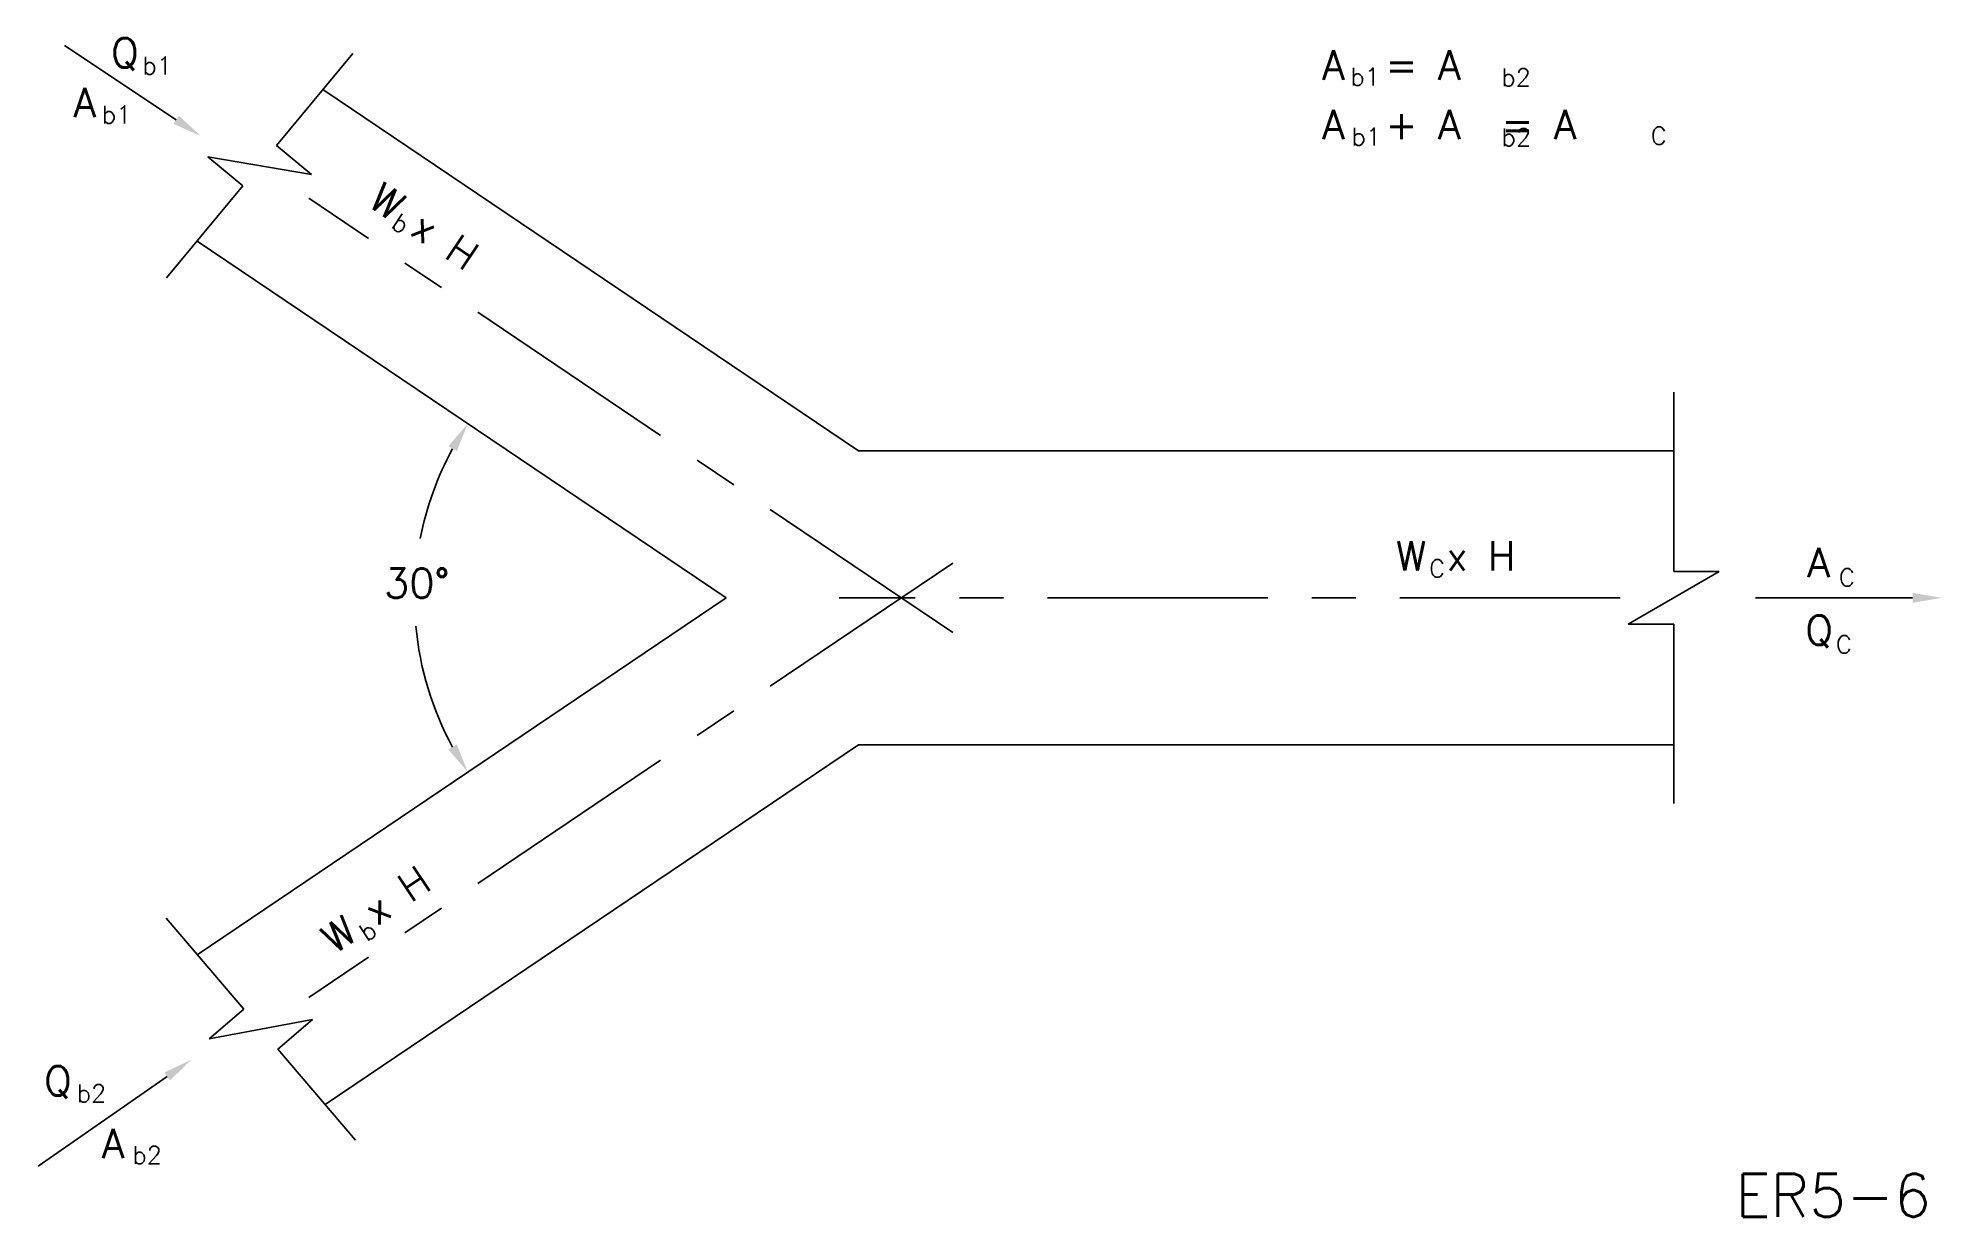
# Model space of a CAD drawing. Extents: x 1 to 10.72, y 1.22 to 7.24.
import ezdxf

# ---------------------------------------------------------------- set-up
doc = ezdxf.new("R2010")
doc.units = 0
doc.header["$LTSCALE"] = 0.9
doc.header["$MEASUREMENT"] = 0
doc.linetypes.add('CENTER', pattern=[2, 1.25, -0.25, 0.25, -0.25])
doc.layers.get('0').update_dxf_attribs({"linetype": 'CONTINUOUS'})
doc.layers.add('CENTER', color=7, linetype='CENTER')
doc.layers.add('NUMBER', color=7, linetype='CONTINUOUS')
doc.styles.add('ROMANS', font='romans')

msp = doc.modelspace()

# ---------------------------------------------------------------- linework, layer by layer
for p, q in [((1.7048, 6.8234), (1.1341, 7.2024)), ((2.2168, 6.6923), (2.6069, 7.162)), ((5.1897, 5.1325), (2.4538, 6.9776)), ((1.8666, 6.6344), (2.0454, 6.4859)), ((1.8666, 6.6344), (2.3956, 6.5438)), ((2.3956, 6.5438), (2.2168, 6.6923)), ((1.6553, 6.0162), (2.0454, 6.4859)), ((4.5133, 4.3825), (1.8116, 6.2045)), ((9.352, 4.5167), (9.352, 5.4325)), ((5.1897, 5.1325), (9.352, 5.1325)), ((9.1196, 4.2483), (9.5843, 4.5167)), ((9.5843, 4.5167), (9.352, 4.5167)), ((4.5133, 4.3825), (1.8116, 2.5605)), ((10.5718, 4.3825), (9.7704, 4.3825)), ((9.1196, 4.2483), (9.352, 4.2483)), ((9.352, 3.3325), (9.352, 4.2483)), ((5.1897, 3.6325), (2.4653, 1.7952)), ((5.1897, 3.6325), (9.352, 3.6325)), ((1.6527, 2.7466), (2.0492, 2.2824)), ((1.8725, 2.1314), (2.0492, 2.2824)), ((1.8725, 2.1314), (2.4002, 2.2292)), ((2.4002, 2.2292), (2.2235, 2.0783)), ((2.2235, 2.0783), (2.62, 1.614)), ((1.659, 1.939), (0.9991, 1.4804))]:
    msp.add_line(p, q)
for start, end in [(151.4074, 168.99433), (185.20919, 208.5926)]:
    msp.add_arc((4.5133, 4.3825), 1.5914, start, end)
for points in [[(1.7187, 6.8442), (1.691, 6.8025), (1.8298, 6.7404)], [(3.1373, 5.1311), (3.0946, 5.1571), (3.1939, 5.2723)], [(10.5718, 4.4075), (10.5718, 4.3575), (10.7218, 4.3825)], [(3.1373, 3.6339), (3.0946, 3.6079), (3.1939, 3.4927)], [(1.6447, 1.9595), (1.6732, 1.9185), (1.7821, 2.0246)]]:
    msp.add_solid(points)
at = {"layer": 'CENTER'}
for p, q in [((5.6707, 4.205), (2.3823, 6.4227)), ((5.6707, 4.56), (2.3823, 2.3423)), ((9.0789, 4.3825), (5.0901, 4.3825))]:
    msp.add_line(p, q, dxfattribs=at)

# ---------------------------------------------------------------- texts
at = {"style": 'ROMANS'}
for s, height, p in [('Q', 0.15, (1.3717, 7.0906)), ('b1', 0.09, (1.5326, 7.0553)), ('A  = A', 0.15, (7.5572, 7.0281)), ('b1', 0.09, (7.7008, 6.998)), ('b2', 0.09, (8.4717, 6.9949)), ('A', 0.15, (1.1805, 6.837)), ('b1', 0.09, (1.3252, 6.8051)), ('A  + A  = A', 0.15, (7.5572, 6.7238)), ('b1', 0.09, (7.7071, 6.6923)), ('b2', 0.09, (8.4733, 6.6892)), ('C', 0.09, (9.2351, 6.6969)), ('W x H', 0.15, (7.934, 4.5221)), ('C', 0.09, (8.1029, 4.4875)), ('A', 0.15, (10.0348, 4.4873)), ('30%%d', 0.15, (2.7662, 4.3825)), ('C', 0.09, (10.196, 4.4419)), ('Q', 0.15, (10.0238, 4.1429)), ('C', 0.09, (10.1807, 4.0999)), ('Q', 0.15, (1.0297, 1.8414)), ('b2', 0.09, (1.1963, 1.8074)), ('A', 0.15, (1.3252, 1.5215)), ('b2', 0.09, (1.4807, 1.4922))]:
    msp.add_text(s, height=height, dxfattribs=at).set_placement(p)
for s, height, rotation, p in [('W x H', 0.15, 326, (2.6763, 6.3876)), ('b', 0.09, 326, (2.7956, 6.2766)), ('W x H', 0.15, 34, (2.5132, 2.5595)), ('b', 0.09, 34, (2.6775, 2.624))]:
    msp.add_text(s, height=height, rotation=rotation, dxfattribs=at).set_placement(p)
at = {"layer": 'NUMBER', "style": 'ROMANS'}
msp.add_text('ER5-6', height=0.22, dxfattribs=at).set_placement((9.6665, 1.2216))

doc.saveas('drawing.dxf')
